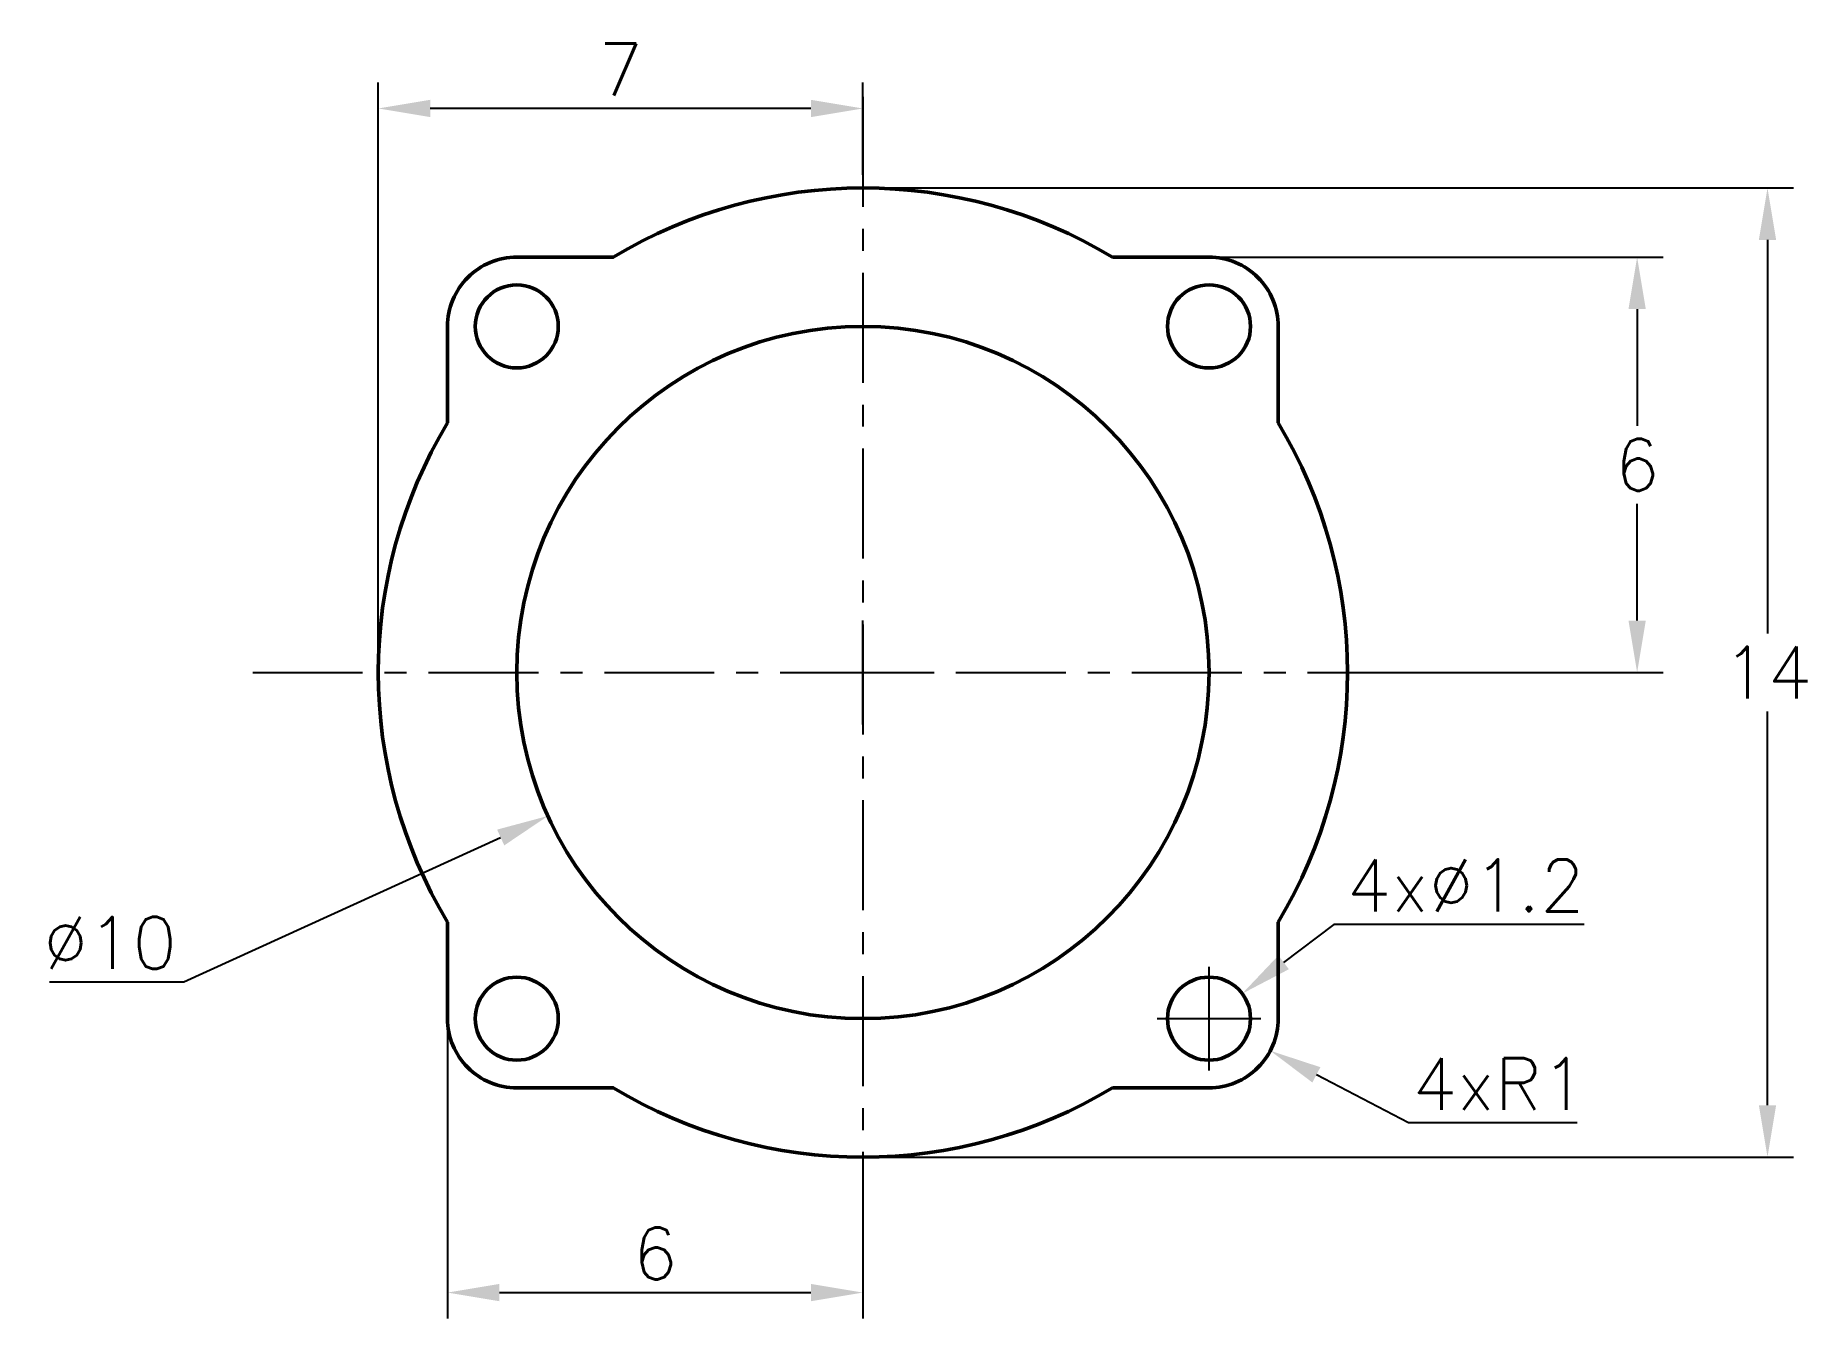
# Model space of a CAD drawing. Header units: millimetres. Extents: x 156.6 to 182.2, y 157.2 to 175.7.
import ezdxf

# ---------------------------------------------------------------- set-up
doc = ezdxf.new("R2010")
doc.units = ezdxf.units.MM
doc.linetypes.add('CENTER', pattern=[50.8, 31.75, -6.35, 6.35, -6.35])
doc.layers.add('dim', color=252, linetype='Continuous', transparency=0.4)
doc.layers.add('new', color=252, linetype='CENTER', lineweight=50, transparency=0.6)
doc.styles.get("Standard").update_dxf_attribs({"font": 'simplex.shx'})
doc.dimstyles.new('ISO-25', dxfattribs={"dimscale": 0.3, "dimtxt": 2.5, "dimasz": 2.5, "dimexe": 1.25, "dimexo": 0.625, "dimtad": 1, "dimtih": 1, "dimtoh": 1, "dimdsep": 46, "dimtxsty": 'Standard', "dimcen": 2.5, "dimadec": 0, "dimazin": 0, "dimtfac": 1, "dimtofl": 0, "dimtmove": 0, "dimatfit": 3, "dimfxl": 1, "dimarcsym": 0})

# ---------------------------------------------------------------- blocks, each defined once
blk = doc.blocks.new('*D1')
at = {"layer": 'Defpoints', "color": 0, "transparency": 16777216}
for p in [(168.548, 173.489), (168.548, 159.489), (181.616, 159.489)]:
    blk.add_point(p, dxfattribs=at)
at = {"layer": 'dim', "color": 0, "lineweight": -2, "transparency": 16777216}
for p, q in [((168.736, 173.489), (181.991, 173.489)), ((181.616, 172.739), (181.616, 167.052)), ((181.616, 160.239), (181.616, 165.927)), ((168.736, 159.489), (181.991, 159.489))]:
    blk.add_line(p, q, dxfattribs=at)
at = {"layer": 'dim', "color": 0, "transparency": 16777216}
for points in [[(181.491, 172.739), (181.741, 172.739), (181.616, 173.489)], [(181.491, 160.239), (181.741, 160.239), (181.616, 159.489)]]:
    blk.add_solid(points, dxfattribs=at)
at = {"layer": 'dim', "color": 0, "transparency": 16777216, "insert": (181.616, 166.489), "char_height": 0.75, "attachment_point": 5}
blk.add_mtext('14', dxfattribs=at)
blk = doc.blocks.new('*D2')
at = {"layer": 'Defpoints', "color": 0, "transparency": 16777216}
for p in [(161.548, 174.637), (168.548, 173.489), (161.548, 166.489)]:
    blk.add_point(p, dxfattribs=at)
at = {"layer": 'dim', "color": 0, "lineweight": -2, "transparency": 16777216}
for p, q in [((161.548, 166.677), (161.548, 175.012)), ((168.548, 173.677), (168.548, 175.012)), ((167.798, 174.637), (162.298, 174.637))]:
    blk.add_line(p, q, dxfattribs=at)
at = {"layer": 'dim', "color": 0, "transparency": 16777216}
for points in [[(162.298, 174.762), (162.298, 174.512), (161.548, 174.637)], [(167.798, 174.762), (167.798, 174.512), (168.548, 174.637)]]:
    blk.add_solid(points, dxfattribs=at)
at = {"layer": 'dim', "color": 0, "transparency": 16777216, "insert": (165.048, 175.2), "char_height": 0.75, "attachment_point": 5}
blk.add_mtext('7', dxfattribs=at)
blk = doc.blocks.new('*D3')
at = {"layer": 'Defpoints', "color": 0, "transparency": 16777216}
for p in [(162.548, 162.186), (168.548, 159.489), (168.548, 157.532)]:
    blk.add_point(p, dxfattribs=at)
at = {"layer": 'dim', "color": 0, "lineweight": -2, "transparency": 16777216}
for p, q in [((162.548, 161.999), (162.548, 157.157)), ((168.548, 159.302), (168.548, 157.157)), ((163.298, 157.532), (167.798, 157.532))]:
    blk.add_line(p, q, dxfattribs=at)
at = {"layer": 'dim', "color": 0, "transparency": 16777216}
for points in [[(163.298, 157.657), (163.298, 157.407), (162.548, 157.532)], [(167.798, 157.657), (167.798, 157.407), (168.548, 157.532)]]:
    blk.add_solid(points, dxfattribs=at)
at = {"layer": 'dim', "color": 0, "transparency": 16777216, "insert": (165.548, 158.095), "char_height": 0.75, "attachment_point": 5}
blk.add_mtext('6', dxfattribs=at)
blk = doc.blocks.new('*D4')
at = {"layer": 'Defpoints', "color": 0, "transparency": 16777216}
for p in [(172.851, 172.489), (179.733, 172.489), (175.548, 166.489)]:
    blk.add_point(p, dxfattribs=at)
at = {"layer": 'dim', "color": 0, "lineweight": -2, "transparency": 16777216}
for p, q in [((173.039, 172.489), (180.108, 172.489)), ((179.733, 171.739), (179.733, 170.052)), ((179.733, 167.239), (179.733, 168.927)), ((175.736, 166.489), (180.108, 166.489))]:
    blk.add_line(p, q, dxfattribs=at)
at = {"layer": 'dim', "color": 0, "transparency": 16777216}
for points in [[(179.608, 171.739), (179.858, 171.739), (179.733, 172.489)], [(179.608, 167.239), (179.858, 167.239), (179.733, 166.489)]]:
    blk.add_solid(points, dxfattribs=at)
at = {"layer": 'dim', "color": 0, "transparency": 16777216, "insert": (179.733, 169.489), "char_height": 0.75, "attachment_point": 5}
blk.add_mtext('6', dxfattribs=at)
blk = doc.blocks.new('*D5')
at = {"layer": 'Defpoints', "color": 0, "transparency": 16777216}
for p in [(173.548, 161.489), (174.434, 161.025)]:
    blk.add_point(p, dxfattribs=at)
at = {"layer": 'dim', "color": 0, "lineweight": -2, "transparency": 16777216}
for p, q in [((173.548, 160.739), (173.548, 162.239)), ((172.798, 161.489), (174.298, 161.489)), ((176.428, 159.982), (175.099, 160.678)), ((178.866, 159.982), (176.428, 159.982))]:
    blk.add_line(p, q, dxfattribs=at)
at = {"layer": 'dim', "color": 0, "transparency": 16777216}
blk.add_solid([(175.157, 160.788), (175.041, 160.567), (174.434, 161.025)], dxfattribs=at)
at = {"layer": 'dim', "color": 0, "transparency": 16777216, "insert": (177.741, 160.545), "char_height": 0.75, "attachment_point": 5}
blk.add_mtext('4xR1', dxfattribs=at)
blk = doc.blocks.new('*D6')
at = {"layer": 'Defpoints', "color": 0, "transparency": 16777216}
for p in [(174.027, 161.85), (173.07, 161.128)]:
    blk.add_point(p, dxfattribs=at)
at = {"layer": 'dim', "color": 0, "lineweight": -2, "transparency": 16777216}
for p, q in [((175.353, 162.851), (174.626, 162.302)), ((178.969, 162.851), (175.353, 162.851)), ((173.548, 160.739), (173.548, 162.239)), ((172.798, 161.489), (174.298, 161.489))]:
    blk.add_line(p, q, dxfattribs=at)
at = {"layer": 'dim', "color": 0, "transparency": 16777216}
blk.add_solid([(174.551, 162.402), (174.701, 162.203), (174.027, 161.85)], dxfattribs=at)
at = {"layer": 'dim', "color": 0, "transparency": 16777216, "insert": (177.255, 163.414), "char_height": 0.75, "attachment_point": 5}
blk.add_mtext('4x∅1.2', dxfattribs=at)
blk = doc.blocks.new('*D7')
at = {"layer": 'Defpoints', "color": 0, "transparency": 16777216}
for p in [(173.099, 168.561), (163.998, 164.417)]:
    blk.add_point(p, dxfattribs=at)
at = {"layer": 'dim', "color": 0, "lineweight": -2, "transparency": 16777216}
for p, q in [((168.548, 165.739), (168.548, 167.239)), ((167.798, 166.489), (169.298, 166.489)), ((158.737, 162.021), (163.315, 164.106)), ((156.799, 162.021), (158.737, 162.021))]:
    blk.add_line(p, q, dxfattribs=at)
at = {"layer": 'dim', "color": 0, "transparency": 16777216}
blk.add_solid([(163.264, 164.22), (163.367, 163.992), (163.998, 164.417)], dxfattribs=at)
at = {"layer": 'dim', "color": 0, "transparency": 16777216, "insert": (157.674, 162.584), "char_height": 0.75, "attachment_point": 5}
blk.add_mtext('∅10', dxfattribs=at)

msp = doc.modelspace()

# ---------------------------------------------------------------- linework, layer by layer
at = {"lineweight": 50}
for points in [[(164.943, 172.489), (163.548, 172.489, 0.414214), (162.548, 171.489), (162.548, 170.095)], [(174.548, 170.095), (174.548, 171.489, 0.414214), (173.548, 172.489), (172.154, 172.489)], [(162.548, 162.883), (162.548, 161.489, 0.414214), (163.548, 160.489), (164.943, 160.489)], [(172.154, 160.489), (173.548, 160.489, 0.414214), (174.548, 161.489), (174.548, 162.883)]]:
    msp.add_lwpolyline(points, format="xyb", dxfattribs=at)
for centre, radius in [((163.548, 171.489), 0.6), ((173.548, 171.489), 0.6), ((168.548, 166.489), 5), ((163.548, 161.489), 0.6), ((173.548, 161.489), 0.6)]:
    msp.add_circle(centre, radius, dxfattribs=at)
for start, end in [(58.9973, 121.0027), (148.9973, 211.0027), (328.9973, 31.0027), (238.9973, 301.0027)]:
    msp.add_arc((168.548, 166.489), 7, start, end, dxfattribs=at)
at = {"layer": 'new', "linetype": 'CENTER', "lineweight": -3, "ltscale": 0.05, "transparency": 33554541}
for p, q in [((168.548, 174.803), (168.548, 157.816)), ((159.733, 166.489), (177.018, 166.489))]:
    msp.add_line(p, q, dxfattribs=at)

# ---------------------------------------------------------------- dimensions: what is measured, and where the dimension line sits
at = {"layer": 'dim'}
dim = msp.add_linear_dim(base=(161.548, 174.637), p1=(168.548, 173.489), p2=(161.548, 166.489), dimstyle='ISO-25', dxfattribs=at)
dim.commit()
dim.dimension.update_dxf_attribs({"geometry": '*D2', "text_midpoint": (165.048, 174.637), "dimtype": 160})
for base, p1, p2, picture, middle in [((181.616, 159.489), (168.548, 173.489), (168.548, 159.489), '*D1', (181.616, 166.489)), ((179.733, 172.489), (175.548, 166.489), (172.851, 172.489), '*D4', (179.733, 169.489))]:
    dim = msp.add_linear_dim(base=base, p1=p1, p2=p2, angle=90, dimstyle='ISO-25', dxfattribs=at)
    dim.commit()
    dim.dimension.update_dxf_attribs({"geometry": picture, "text_midpoint": middle})
dim = msp.add_diameter_dim_2p(p1=(173.099, 168.561), p2=(163.998, 164.417), dimstyle='ISO-25', dxfattribs=at)
dim.commit()
dim.dimension.update_dxf_attribs({"geometry": '*D7', "text_midpoint": (157.674, 162.021), "dimtype": 163})
dim = msp.add_diameter_dim_2p(p1=(173.07, 161.128), p2=(174.027, 161.85), text='4x<>', dimstyle='ISO-25', dxfattribs=at)
dim.commit()
dim.dimension.update_dxf_attribs({"geometry": '*D6', "text_midpoint": (177.255, 162.851), "dimtype": 163})
dim = msp.add_linear_dim(base=(168.548, 157.532), p1=(162.548, 162.186), p2=(168.548, 159.489), dimstyle='ISO-25', dxfattribs=at)
dim.commit()
dim.dimension.update_dxf_attribs({"geometry": '*D3', "text_midpoint": (165.548, 158.095)})
dim = msp.add_radius_dim(center=(173.548, 161.489), mpoint=(174.434, 161.025), text='4x<>', dimstyle='ISO-25', dxfattribs=at)
dim.commit()
dim.dimension.update_dxf_attribs({"geometry": '*D5', "text_midpoint": (177.741, 160.545)})

doc.saveas('drawing.dxf')
